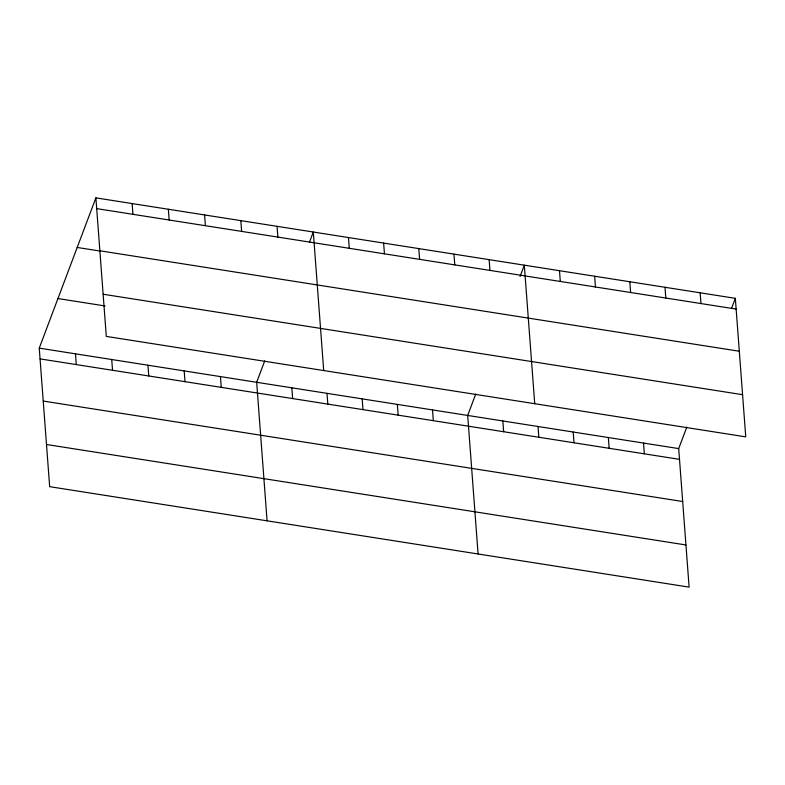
<?xml version="1.0" encoding="UTF-8"?>
<svg xmlns="http://www.w3.org/2000/svg" width="785" height="785" viewBox="0 0 785 785"><rect width="100%" height="100%" fill="white"/><g stroke="black" fill="none" stroke-linecap="round" stroke-linejoin="round"><path stroke-width="1.18" d="M686.767 427.187L678.701 448.598L689.112 587.131L49.671 486.671L39.25 348.138L95.888 197.869L735.329 298.329L745.75 436.862L106.299 336.402L95.888 197.869M264.731 360.884L256.666 382.295L267.077 520.828M309.476 242.173L313.293 232.026L323.714 370.559M475.749 394.031L467.683 415.442L478.094 553.974M520.072 276.448L524.311 265.183L534.732 403.716M731.512 308.476L735.329 298.329M96.692 208.624L736.144 309.084M99.862 250.788L739.313 351.248M77.195 247.461L100.146 251.063M103.129 294.238L742.581 394.698M57.943 298.545L105.043 305.954M39.25 348.138L678.701 448.598M40.055 358.892L679.506 459.353M43.234 401.057L682.675 501.517M46.492 444.496L685.943 544.967M700.161 292.805L700.976 303.56M664.993 287.281L665.808 298.035M643.533 443.074L644.338 453.828M629.825 281.756L630.63 292.511M608.355 437.549L609.17 448.304M594.657 276.232L595.462 286.986M573.187 432.025L574.002 442.769M559.489 270.707L560.294 281.462M538.019 426.5L538.824 437.245M502.851 420.966L503.656 431.721M489.143 259.658L489.958 270.403M453.975 254.134L454.78 264.879M432.515 409.917L433.32 420.672M418.807 248.6L419.612 259.354M397.338 404.393L398.152 415.147M383.639 243.075L384.444 253.83M362.17 398.868L362.984 409.623M348.471 237.551L349.276 248.305M327.002 393.344L327.806 404.098M291.834 387.819L292.638 398.574M277.066 226.335L277.87 237.09M240.828 220.644L241.633 231.398M220.428 376.604L221.233 387.348M204.591 214.953L205.395 225.697M184.19 370.903L185.005 381.657M168.353 209.261L169.167 220.006M147.953 365.211L148.767 375.966M132.115 203.56L132.93 214.315M111.725 359.52L112.53 370.275M75.488 353.829L76.292 364.583"/></g></svg>
